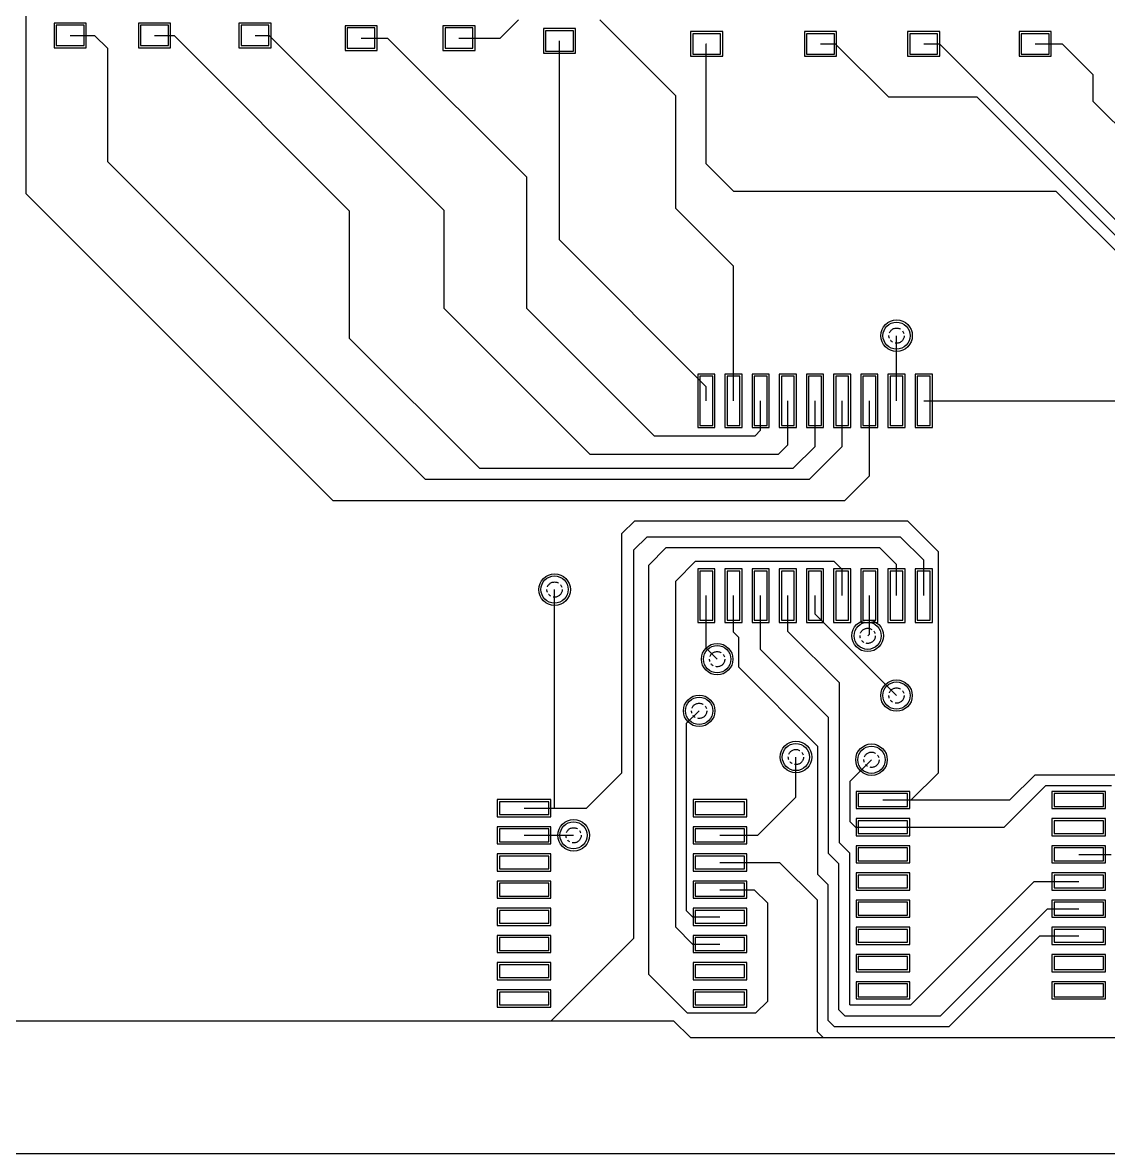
# Model space of a CAD drawing. Extents: x 208 to 628, y 649 to 1243.
# Drawn here: x 297.1 to 347.8, y 1025.1 to 1077.9 of the extents above; entities that cross this region are included whole.
import ezdxf

# ---------------------------------------------------------------- set-up
doc = ezdxf.new("R2010")
doc.units = 0
doc.header["$MEASUREMENT"] = 0
doc.linetypes.add('PHANTOM2', pattern=[1.25, 0.625, -0.125, 0.125, -0.125, 0.125, -0.125])
for name, color, linetype in [('BottomSolder', 6, 'CONTINUOUS'), ('MultiLayer', 9, 'CONTINUOUS'), ('TOPLAYER', 250, 'CONTINUOUS'), ('TopPaste', 8, 'CONTINUOUS'), ('TopSolder', 216, 'CONTINUOUS'), ('VIAHOLELAYER', 255, 'PHANTOM2')]:
    doc.layers.add(name, color=color, linetype=linetype)

msp = doc.modelspace()

# ---------------------------------------------------------------- linework, layer by layer
at = {"layer": 'BottomSolder'}
for centre in [(337.916, 1063.271), (321.937, 1051.409), (336.567, 1049.25), (329.534, 1048.158), (337.913, 1046.459), (328.693, 1045.745), (333.214, 1043.586), (336.745, 1043.459), (322.826, 1039.929)]:
    msp.add_circle(centre, 0.737, dxfattribs=at)
at = {"layer": 'MultiLayer'}
for centre in [(337.916, 1063.271), (321.937, 1051.409), (336.567, 1049.25), (329.534, 1048.158), (337.913, 1046.459), (328.693, 1045.745), (333.214, 1043.586), (336.745, 1043.459), (322.826, 1039.929)]:
    msp.add_circle(centre, 0.635, dxfattribs=at)
at = {"layer": 'TOPLAYER'}
for p, q in [((297.248, 1069.901), (297.248, 1079.426)), ((299.958, 1077.774), (298.658, 1077.774)), ((298.658, 1077.774), (298.658, 1076.824)), ((299.958, 1076.824), (299.958, 1077.774)), ((303.895, 1077.774), (302.595, 1077.774)), ((302.595, 1077.774), (302.595, 1076.824)), ((303.895, 1076.824), (303.895, 1077.774)), ((308.594, 1077.774), (307.294, 1077.774)), ((307.294, 1077.774), (307.294, 1076.824)), ((308.594, 1076.824), (308.594, 1077.774)), ((319.397, 1077.172), (320.254, 1078.029)), ((324.045, 1078.029), (327.601, 1074.473)), ((299.308, 1077.299), (300.448, 1077.299)), ((300.448, 1077.299), (301.058, 1076.689)), ((303.245, 1077.299), (304.157, 1077.299)), ((304.157, 1077.299), (312.361, 1069.094)), ((307.944, 1077.299), (308.602, 1077.299)), ((308.602, 1077.299), (316.781, 1069.12)), ((313.547, 1077.647), (312.247, 1077.647)), ((312.247, 1077.647), (312.247, 1076.697)), ((312.897, 1077.172), (314.139, 1077.172)), ((313.547, 1076.697), (313.547, 1077.647)), ((314.139, 1077.172), (320.641, 1070.669)), ((318.119, 1077.647), (316.819, 1077.647)), ((316.819, 1077.647), (316.819, 1076.697)), ((317.469, 1077.172), (319.397, 1077.172)), ((318.119, 1076.697), (318.119, 1077.647)), ((322.818, 1077.52), (321.518, 1077.52)), ((321.518, 1077.52), (321.518, 1076.57)), ((322.818, 1076.57), (322.818, 1077.52)), ((329.692, 1077.377), (328.392, 1077.377)), ((328.392, 1077.377), (328.392, 1076.427)), ((329.692, 1076.427), (329.692, 1077.377)), ((335.01, 1077.377), (333.71, 1077.377)), ((333.71, 1077.377), (333.71, 1076.427)), ((335.01, 1076.427), (335.01, 1077.377)), ((339.836, 1077.377), (338.536, 1077.377)), ((338.536, 1077.377), (338.536, 1076.427)), ((339.836, 1076.427), (339.836, 1077.377)), ((345.043, 1077.377), (343.743, 1077.377)), ((343.743, 1077.377), (343.743, 1076.427)), ((345.043, 1076.427), (345.043, 1077.377)), ((298.658, 1076.824), (299.958, 1076.824)), ((301.058, 1071.399), (301.058, 1076.689)), ((302.595, 1076.824), (303.895, 1076.824)), ((307.294, 1076.824), (308.594, 1076.824)), ((312.247, 1076.697), (313.547, 1076.697)), ((316.819, 1076.697), (318.119, 1076.697)), ((322.165, 1077.045), (322.168, 1077.045)), ((322.165, 1067.742), (322.165, 1077.045)), ((329.023, 1076.902), (329.042, 1076.902)), ((329.023, 1071.298), (329.023, 1076.902)), ((334.36, 1076.902), (335.053, 1076.902)), ((335.053, 1076.902), (337.532, 1074.422)), ((339.186, 1076.902), (339.92, 1076.902)), ((339.92, 1076.902), (359.99, 1056.831)), ((344.393, 1076.902), (345.66, 1076.902)), ((345.66, 1076.902), (347.108, 1075.454)), ((321.518, 1076.57), (322.818, 1076.57)), ((328.392, 1076.427), (329.692, 1076.427)), ((333.71, 1076.427), (335.01, 1076.427)), ((338.536, 1076.427), (339.836, 1076.427)), ((343.743, 1076.427), (345.043, 1076.427)), ((347.108, 1074.217), (347.108, 1075.454)), ((327.601, 1069.215), (327.601, 1074.473)), ((337.532, 1074.422), (341.673, 1074.422)), ((341.673, 1074.422), (359.767, 1056.327)), ((347.108, 1074.217), (363.99, 1057.335)), ((301.058, 1071.399), (315.892, 1056.566)), ((329.023, 1071.298), (330.293, 1070.028)), ((320.641, 1064.541), (320.641, 1070.669)), ((297.248, 1069.901), (311.574, 1055.575)), ((330.293, 1070.028), (345.354, 1070.028)), ((345.354, 1070.028), (359.558, 1055.823)), ((312.361, 1063.144), (312.361, 1069.094)), ((316.781, 1064.541), (316.781, 1069.12)), ((327.601, 1069.215), (330.296, 1066.519)), ((322.165, 1067.742), (329.026, 1060.881)), ((330.296, 1060.227), (330.296, 1066.519)), ((316.781, 1064.541), (323.588, 1057.734)), ((320.641, 1064.541), (326.585, 1058.598)), ((312.361, 1063.144), (318.432, 1057.074)), ((337.916, 1060.227), (337.916, 1063.271)), ((329.326, 1061.377), (328.726, 1061.377)), ((328.726, 1061.377), (328.726, 1059.077)), ((329.326, 1059.077), (329.326, 1061.377)), ((330.596, 1061.377), (329.996, 1061.377)), ((329.996, 1061.377), (329.996, 1059.077)), ((330.596, 1059.077), (330.596, 1061.377)), ((331.866, 1061.377), (331.266, 1061.377)), ((331.266, 1061.377), (331.266, 1059.077)), ((331.866, 1059.077), (331.866, 1061.377)), ((333.136, 1061.377), (332.536, 1061.377)), ((332.536, 1061.377), (332.536, 1059.077)), ((333.136, 1059.077), (333.136, 1061.377)), ((334.406, 1061.377), (333.806, 1061.377)), ((333.806, 1061.377), (333.806, 1059.077)), ((334.406, 1059.077), (334.406, 1061.377)), ((335.676, 1061.377), (335.076, 1061.377)), ((335.076, 1061.377), (335.076, 1059.077)), ((335.676, 1059.077), (335.676, 1061.377)), ((336.946, 1061.377), (336.346, 1061.377)), ((336.346, 1061.377), (336.346, 1059.077)), ((336.946, 1059.077), (336.946, 1061.377)), ((338.216, 1061.377), (337.616, 1061.377)), ((337.616, 1061.377), (337.616, 1059.077)), ((338.216, 1059.077), (338.216, 1061.377)), ((339.486, 1061.377), (338.886, 1061.377)), ((338.886, 1061.377), (338.886, 1059.077)), ((339.486, 1059.077), (339.486, 1061.377)), ((329.026, 1060.227), (329.026, 1060.881)), ((331.566, 1058.852), (331.566, 1060.227)), ((332.836, 1058.169), (332.836, 1060.227)), ((334.106, 1058.09), (334.106, 1060.227)), ((335.376, 1058.09), (335.376, 1060.227)), ((336.646, 1056.721), (336.646, 1060.227)), ((339.186, 1060.223), (339.186, 1060.227)), ((339.186, 1060.223), (353.855, 1060.223)), ((328.726, 1059.077), (329.326, 1059.077)), ((329.996, 1059.077), (330.596, 1059.077)), ((331.266, 1059.077), (331.866, 1059.077)), ((331.312, 1058.598), (331.566, 1058.852)), ((332.536, 1059.077), (333.136, 1059.077)), ((333.806, 1059.077), (334.406, 1059.077)), ((335.076, 1059.077), (335.676, 1059.077)), ((336.346, 1059.077), (336.946, 1059.077)), ((337.616, 1059.077), (338.216, 1059.077)), ((338.886, 1059.077), (339.486, 1059.077)), ((326.585, 1058.598), (331.312, 1058.598)), ((332.402, 1057.734), (332.836, 1058.169)), ((323.588, 1057.734), (332.402, 1057.734)), ((333.09, 1057.074), (334.106, 1058.09)), ((333.852, 1056.566), (335.376, 1058.09)), ((315.892, 1056.566), (333.852, 1056.566)), ((318.432, 1057.074), (333.09, 1057.074)), ((335.5, 1055.575), (336.646, 1056.721)), ((311.574, 1055.575), (335.5, 1055.575)), ((325.086, 1054.026), (325.683, 1054.622)), ((325.683, 1054.622), (338.424, 1054.622)), ((338.424, 1054.622), (339.869, 1053.176)), ((325.086, 1042.85), (325.086, 1054.026)), ((325.645, 1053.264), (326.26, 1053.878)), ((326.26, 1053.878), (338.089, 1053.878)), ((338.089, 1053.878), (339.186, 1052.781)), ((325.645, 1035.128), (325.645, 1053.264)), ((326.335, 1052.556), (327.153, 1053.374)), ((327.153, 1053.374), (337.117, 1053.374)), ((337.117, 1053.374), (337.916, 1052.575)), ((339.869, 1042.85), (339.869, 1053.176)), ((326.335, 1033.431), (326.335, 1052.556)), ((327.601, 1051.806), (328.526, 1052.73)), ((328.526, 1052.73), (334.992, 1052.73)), ((334.992, 1052.73), (335.376, 1052.346)), ((335.376, 1051.127), (335.376, 1052.346)), ((337.916, 1051.127), (337.916, 1052.575)), ((339.186, 1051.127), (339.186, 1052.781)), ((327.601, 1035.636), (327.601, 1051.806)), ((329.326, 1052.277), (328.726, 1052.277)), ((328.726, 1052.277), (328.726, 1049.977)), ((329.326, 1049.977), (329.326, 1052.277)), ((330.596, 1052.277), (329.996, 1052.277)), ((329.996, 1052.277), (329.996, 1049.977)), ((330.596, 1049.977), (330.596, 1052.277)), ((331.866, 1052.277), (331.266, 1052.277)), ((331.266, 1052.277), (331.266, 1049.977)), ((331.866, 1049.977), (331.866, 1052.277)), ((333.136, 1052.277), (332.536, 1052.277)), ((332.536, 1052.277), (332.536, 1049.977)), ((333.136, 1049.977), (333.136, 1052.277)), ((334.406, 1052.277), (333.806, 1052.277)), ((333.806, 1052.277), (333.806, 1049.977)), ((334.406, 1049.977), (334.406, 1052.277)), ((335.676, 1052.277), (335.076, 1052.277)), ((335.076, 1052.277), (335.076, 1049.977)), ((335.676, 1049.977), (335.676, 1052.277)), ((336.946, 1052.277), (336.346, 1052.277)), ((336.346, 1052.277), (336.346, 1049.977)), ((336.946, 1049.977), (336.946, 1052.277)), ((338.216, 1052.277), (337.616, 1052.277)), ((337.616, 1052.277), (337.616, 1049.977)), ((338.216, 1049.977), (338.216, 1052.277)), ((339.486, 1052.277), (338.886, 1052.277)), ((338.886, 1052.277), (338.886, 1049.977)), ((339.486, 1049.977), (339.486, 1052.277)), ((321.937, 1041.199), (321.937, 1051.409)), ((329.026, 1048.666), (329.026, 1051.127)), ((330.296, 1049.42), (330.296, 1051.127)), ((331.566, 1048.605), (331.566, 1051.127)), ((332.836, 1049.457), (332.836, 1051.127)), ((334.106, 1050.266), (334.106, 1051.127)), ((336.646, 1049.33), (336.646, 1051.127)), ((334.106, 1050.266), (337.913, 1046.459)), ((328.726, 1049.977), (329.326, 1049.977)), ((329.996, 1049.977), (330.596, 1049.977)), ((331.266, 1049.977), (331.866, 1049.977)), ((332.536, 1049.977), (333.136, 1049.977)), ((333.806, 1049.977), (334.406, 1049.977)), ((335.076, 1049.977), (335.676, 1049.977)), ((336.346, 1049.977), (336.946, 1049.977)), ((337.616, 1049.977), (338.216, 1049.977)), ((338.886, 1049.977), (339.486, 1049.977)), ((330.296, 1049.42), (330.547, 1049.17)), ((330.547, 1047.778), (330.547, 1049.17)), ((332.836, 1049.457), (335.247, 1047.046)), ((336.567, 1049.25), (336.646, 1049.33)), ((329.026, 1048.666), (329.534, 1048.158)), ((331.566, 1048.605), (334.743, 1045.428)), ((330.547, 1047.778), (334.239, 1044.085)), ((335.247, 1039.584), (335.247, 1047.046)), ((328.109, 1045.161), (328.693, 1045.745)), ((328.109, 1036.398), (328.109, 1045.161)), ((334.743, 1039.079), (334.743, 1045.428)), ((334.239, 1038.094), (334.239, 1044.085)), ((333.214, 1041.707), (333.214, 1043.586)), ((335.751, 1042.465), (336.745, 1043.459)), ((323.435, 1041.199), (325.086, 1042.85)), ((338.599, 1041.58), (339.869, 1042.85)), ((335.751, 1040.564), (335.751, 1042.465)), ((343.216, 1041.58), (344.397, 1042.761)), ((344.397, 1042.761), (350.144, 1042.761)), ((338.428, 1041.88), (336.128, 1041.88)), ((336.128, 1041.88), (336.128, 1041.28)), ((338.428, 1041.28), (338.428, 1041.88)), ((342.951, 1040.31), (344.898, 1042.257)), ((344.898, 1042.257), (347.956, 1042.257)), ((347.578, 1041.88), (345.278, 1041.88)), ((345.278, 1041.88), (345.278, 1041.28)), ((347.578, 1041.28), (347.578, 1041.88)), ((321.664, 1041.499), (319.364, 1041.499)), ((319.364, 1041.499), (319.364, 1040.899)), ((321.664, 1040.899), (321.664, 1041.499)), ((330.814, 1041.499), (328.514, 1041.499)), ((328.514, 1041.499), (328.514, 1040.899)), ((330.814, 1040.899), (330.814, 1041.499)), ((331.436, 1039.929), (333.214, 1041.707)), ((336.128, 1041.28), (338.428, 1041.28)), ((337.278, 1041.58), (338.599, 1041.58)), ((338.599, 1041.58), (343.216, 1041.58)), ((345.278, 1041.28), (347.578, 1041.28)), ((319.364, 1040.899), (321.664, 1040.899)), ((320.514, 1041.199), (321.937, 1041.199)), ((321.937, 1041.199), (323.435, 1041.199)), ((328.514, 1040.899), (330.814, 1040.899)), ((321.664, 1040.229), (319.364, 1040.229)), ((319.364, 1040.229), (319.364, 1039.629)), ((321.664, 1039.629), (321.664, 1040.229)), ((330.814, 1040.229), (328.514, 1040.229)), ((328.514, 1040.229), (328.514, 1039.629)), ((330.814, 1039.629), (330.814, 1040.229)), ((335.751, 1040.564), (336.005, 1040.31)), ((336.005, 1040.31), (337.278, 1040.31)), ((338.428, 1040.61), (336.128, 1040.61)), ((336.128, 1040.61), (336.128, 1040.01)), ((337.278, 1040.31), (342.951, 1040.31)), ((338.428, 1040.01), (338.428, 1040.61)), ((347.578, 1040.61), (345.278, 1040.61)), ((345.278, 1040.61), (345.278, 1040.01)), ((347.578, 1040.01), (347.578, 1040.61)), ((320.514, 1039.929), (322.826, 1039.929)), ((329.664, 1039.929), (331.436, 1039.929)), ((336.128, 1040.01), (338.428, 1040.01)), ((345.278, 1040.01), (347.578, 1040.01)), ((319.364, 1039.629), (321.664, 1039.629)), ((328.514, 1039.629), (330.814, 1039.629)), ((335.247, 1039.584), (335.729, 1039.102)), ((338.428, 1039.34), (336.128, 1039.34)), ((336.128, 1039.34), (336.128, 1038.74)), ((338.428, 1038.74), (338.428, 1039.34)), ((347.578, 1039.34), (345.278, 1039.34)), ((345.278, 1039.34), (345.278, 1038.74)), ((347.578, 1038.74), (347.578, 1039.34)), ((321.664, 1038.959), (319.364, 1038.959)), ((319.364, 1038.959), (319.364, 1038.359)), ((321.664, 1038.359), (321.664, 1038.959)), ((330.814, 1038.959), (328.514, 1038.959)), ((328.514, 1038.959), (328.514, 1038.359)), ((329.664, 1038.659), (332.452, 1038.659)), ((330.814, 1038.359), (330.814, 1038.959)), ((332.452, 1038.659), (334.217, 1036.894)), ((334.743, 1039.079), (335.225, 1038.598)), ((335.225, 1031.771), (335.225, 1038.598)), ((335.729, 1032.004), (335.729, 1039.102)), ((336.128, 1038.74), (338.428, 1038.74)), ((345.278, 1038.74), (347.578, 1038.74)), ((346.428, 1039.04), (347.946, 1039.04)), ((319.364, 1038.359), (321.664, 1038.359)), ((328.514, 1038.359), (330.814, 1038.359)), ((334.239, 1038.094), (334.721, 1037.612)), ((338.428, 1038.07), (336.128, 1038.07)), ((336.128, 1038.07), (336.128, 1037.47)), ((338.428, 1037.47), (338.428, 1038.07)), ((347.578, 1038.07), (345.278, 1038.07)), ((345.278, 1038.07), (345.278, 1037.47)), ((347.578, 1037.47), (347.578, 1038.07)), ((321.664, 1037.689), (319.364, 1037.689)), ((319.364, 1037.689), (319.364, 1037.089)), ((321.664, 1037.089), (321.664, 1037.689)), ((330.814, 1037.689), (328.514, 1037.689)), ((328.514, 1037.689), (328.514, 1037.089)), ((330.814, 1037.089), (330.814, 1037.689)), ((334.721, 1031.275), (334.721, 1037.612)), ((338.579, 1032.004), (344.345, 1037.77)), ((344.345, 1037.77), (346.428, 1037.77)), ((319.364, 1037.089), (321.664, 1037.089)), ((328.514, 1037.089), (330.814, 1037.089)), ((329.664, 1037.389), (331.259, 1037.389)), ((331.259, 1037.389), (331.894, 1036.754)), ((336.128, 1037.47), (338.428, 1037.47)), ((345.278, 1037.47), (347.578, 1037.47)), ((331.894, 1032.182), (331.894, 1036.754)), ((334.217, 1030.755), (334.217, 1036.894)), ((338.428, 1036.8), (336.128, 1036.8)), ((336.128, 1036.8), (336.128, 1036.2)), ((338.428, 1036.2), (338.428, 1036.8)), ((339.971, 1031.496), (344.975, 1036.5)), ((344.975, 1036.5), (346.428, 1036.5)), ((347.578, 1036.8), (345.278, 1036.8)), ((345.278, 1036.8), (345.278, 1036.2)), ((347.578, 1036.2), (347.578, 1036.8)), ((321.664, 1036.419), (319.364, 1036.419)), ((319.364, 1036.419), (319.364, 1035.819)), ((321.664, 1035.819), (321.664, 1036.419)), ((328.109, 1036.398), (328.388, 1036.119)), ((328.388, 1036.119), (329.664, 1036.119)), ((330.814, 1036.419), (328.514, 1036.419)), ((328.514, 1036.419), (328.514, 1035.819)), ((330.814, 1035.819), (330.814, 1036.419)), ((336.128, 1036.2), (338.428, 1036.2)), ((345.278, 1036.2), (347.578, 1036.2)), ((319.364, 1035.819), (321.664, 1035.819)), ((327.601, 1035.636), (328.388, 1034.849)), ((328.514, 1035.819), (330.814, 1035.819)), ((338.428, 1035.53), (336.128, 1035.53)), ((336.128, 1035.53), (336.128, 1034.93)), ((338.428, 1034.93), (338.428, 1035.53)), ((347.578, 1035.53), (345.278, 1035.53)), ((345.278, 1035.53), (345.278, 1034.93)), ((347.578, 1034.93), (347.578, 1035.53)), ((321.664, 1035.149), (319.364, 1035.149)), ((319.364, 1035.149), (319.364, 1034.549)), ((321.664, 1034.549), (321.664, 1035.149)), ((321.784, 1031.267), (325.645, 1035.128)), ((330.814, 1035.149), (328.514, 1035.149)), ((328.514, 1035.149), (328.514, 1034.549)), ((330.814, 1034.549), (330.814, 1035.149)), ((336.128, 1034.93), (338.428, 1034.93)), ((340.377, 1030.992), (344.615, 1035.23)), ((344.615, 1035.23), (346.428, 1035.23)), ((345.278, 1034.93), (347.578, 1034.93)), ((319.364, 1034.549), (321.664, 1034.549)), ((328.388, 1034.849), (329.664, 1034.849)), ((328.514, 1034.549), (330.814, 1034.549)), ((321.664, 1033.879), (319.364, 1033.879)), ((319.364, 1033.879), (319.364, 1033.279)), ((321.664, 1033.279), (321.664, 1033.879)), ((330.814, 1033.879), (328.514, 1033.879)), ((328.514, 1033.879), (328.514, 1033.279)), ((330.814, 1033.279), (330.814, 1033.879)), ((338.428, 1034.26), (336.128, 1034.26)), ((336.128, 1034.26), (336.128, 1033.66)), ((338.428, 1033.66), (338.428, 1034.26)), ((347.578, 1034.26), (345.278, 1034.26)), ((345.278, 1034.26), (345.278, 1033.66)), ((347.578, 1033.66), (347.578, 1034.26)), ((326.335, 1033.431), (328.134, 1031.631)), ((336.128, 1033.66), (338.428, 1033.66)), ((345.278, 1033.66), (347.578, 1033.66)), ((319.364, 1033.279), (321.664, 1033.279)), ((328.514, 1033.279), (330.814, 1033.279)), ((338.428, 1032.99), (336.128, 1032.99)), ((336.128, 1032.99), (336.128, 1032.39)), ((338.428, 1032.39), (338.428, 1032.99)), ((347.578, 1032.99), (345.278, 1032.99)), ((345.278, 1032.99), (345.278, 1032.39)), ((347.578, 1032.39), (347.578, 1032.99)), ((321.664, 1032.609), (319.364, 1032.609)), ((319.364, 1032.609), (319.364, 1032.009)), ((321.664, 1032.009), (321.664, 1032.609)), ((330.814, 1032.609), (328.514, 1032.609)), ((328.514, 1032.609), (328.514, 1032.009)), ((330.814, 1032.009), (330.814, 1032.609)), ((336.128, 1032.39), (338.428, 1032.39)), ((345.278, 1032.39), (347.578, 1032.39)), ((319.364, 1032.009), (321.664, 1032.009)), ((328.514, 1032.009), (330.814, 1032.009)), ((331.344, 1031.631), (331.894, 1032.182)), ((335.225, 1031.771), (335.5, 1031.496)), ((335.729, 1032.004), (338.579, 1032.004)), ((261.332, 1031.267), (321.784, 1031.267)), ((321.784, 1031.267), (327.494, 1031.267)), ((327.494, 1031.267), (328.281, 1030.48)), ((328.134, 1031.631), (331.344, 1031.631)), ((334.721, 1031.275), (335.005, 1030.992)), ((335.5, 1031.496), (339.971, 1031.496)), ((334.217, 1030.755), (334.484, 1030.488)), ((335.005, 1030.992), (340.377, 1030.992)), ((328.281, 1030.48), (360.392, 1030.48)), ((334.484, 1030.488), (360.4, 1030.488)), ((245.33, 1025.07), (558.004, 1025.07))]:
    msp.add_line(p, q, dxfattribs=at)
for centre in [(337.916, 1063.271), (321.937, 1051.409), (336.567, 1049.25), (329.534, 1048.158), (337.913, 1046.459), (328.693, 1045.745), (333.214, 1043.586), (336.745, 1043.459), (322.826, 1039.929)]:
    msp.add_circle(centre, 0.635, dxfattribs=at)
at = {"layer": 'TopPaste'}
for p, q in [((299.958, 1077.774), (298.658, 1077.774)), ((298.658, 1077.774), (298.658, 1076.824)), ((299.958, 1076.824), (299.958, 1077.774)), ((303.895, 1077.774), (302.595, 1077.774)), ((302.595, 1077.774), (302.595, 1076.824)), ((303.895, 1076.824), (303.895, 1077.774)), ((308.594, 1077.774), (307.294, 1077.774)), ((307.294, 1077.774), (307.294, 1076.824)), ((308.594, 1076.824), (308.594, 1077.774)), ((313.547, 1077.647), (312.247, 1077.647)), ((312.247, 1077.647), (312.247, 1076.697)), ((313.547, 1076.697), (313.547, 1077.647)), ((318.119, 1077.647), (316.819, 1077.647)), ((316.819, 1077.647), (316.819, 1076.697)), ((318.119, 1076.697), (318.119, 1077.647)), ((322.818, 1077.52), (321.518, 1077.52)), ((321.518, 1077.52), (321.518, 1076.57)), ((322.818, 1076.57), (322.818, 1077.52)), ((329.692, 1077.377), (328.392, 1077.377)), ((328.392, 1077.377), (328.392, 1076.427)), ((329.692, 1076.427), (329.692, 1077.377)), ((335.01, 1077.377), (333.71, 1077.377)), ((333.71, 1077.377), (333.71, 1076.427)), ((335.01, 1076.427), (335.01, 1077.377)), ((339.836, 1077.377), (338.536, 1077.377)), ((338.536, 1077.377), (338.536, 1076.427)), ((339.836, 1076.427), (339.836, 1077.377)), ((345.043, 1077.377), (343.743, 1077.377)), ((343.743, 1077.377), (343.743, 1076.427)), ((345.043, 1076.427), (345.043, 1077.377)), ((298.658, 1076.824), (299.958, 1076.824)), ((302.595, 1076.824), (303.895, 1076.824)), ((307.294, 1076.824), (308.594, 1076.824)), ((312.247, 1076.697), (313.547, 1076.697)), ((316.819, 1076.697), (318.119, 1076.697)), ((321.518, 1076.57), (322.818, 1076.57)), ((328.392, 1076.427), (329.692, 1076.427)), ((333.71, 1076.427), (335.01, 1076.427)), ((338.536, 1076.427), (339.836, 1076.427)), ((343.743, 1076.427), (345.043, 1076.427)), ((329.326, 1061.377), (328.726, 1061.377)), ((328.726, 1061.377), (328.726, 1059.077)), ((329.326, 1059.077), (329.326, 1061.377)), ((330.596, 1061.377), (329.996, 1061.377)), ((329.996, 1061.377), (329.996, 1059.077)), ((330.596, 1059.077), (330.596, 1061.377)), ((331.866, 1061.377), (331.266, 1061.377)), ((331.266, 1061.377), (331.266, 1059.077)), ((331.866, 1059.077), (331.866, 1061.377)), ((333.136, 1061.377), (332.536, 1061.377)), ((332.536, 1061.377), (332.536, 1059.077)), ((333.136, 1059.077), (333.136, 1061.377)), ((334.406, 1061.377), (333.806, 1061.377)), ((333.806, 1061.377), (333.806, 1059.077)), ((334.406, 1059.077), (334.406, 1061.377)), ((335.676, 1061.377), (335.076, 1061.377)), ((335.076, 1061.377), (335.076, 1059.077)), ((335.676, 1059.077), (335.676, 1061.377)), ((336.946, 1061.377), (336.346, 1061.377)), ((336.346, 1061.377), (336.346, 1059.077)), ((336.946, 1059.077), (336.946, 1061.377)), ((338.216, 1061.377), (337.616, 1061.377)), ((337.616, 1061.377), (337.616, 1059.077)), ((338.216, 1059.077), (338.216, 1061.377)), ((339.486, 1061.377), (338.886, 1061.377)), ((338.886, 1061.377), (338.886, 1059.077)), ((339.486, 1059.077), (339.486, 1061.377)), ((328.726, 1059.077), (329.326, 1059.077)), ((329.996, 1059.077), (330.596, 1059.077)), ((331.266, 1059.077), (331.866, 1059.077)), ((332.536, 1059.077), (333.136, 1059.077)), ((333.806, 1059.077), (334.406, 1059.077)), ((335.076, 1059.077), (335.676, 1059.077)), ((336.346, 1059.077), (336.946, 1059.077)), ((337.616, 1059.077), (338.216, 1059.077)), ((338.886, 1059.077), (339.486, 1059.077)), ((329.326, 1052.277), (328.726, 1052.277)), ((328.726, 1052.277), (328.726, 1049.977)), ((329.326, 1049.977), (329.326, 1052.277)), ((330.596, 1052.277), (329.996, 1052.277)), ((329.996, 1052.277), (329.996, 1049.977)), ((330.596, 1049.977), (330.596, 1052.277)), ((331.866, 1052.277), (331.266, 1052.277)), ((331.266, 1052.277), (331.266, 1049.977)), ((331.866, 1049.977), (331.866, 1052.277)), ((333.136, 1052.277), (332.536, 1052.277)), ((332.536, 1052.277), (332.536, 1049.977)), ((333.136, 1049.977), (333.136, 1052.277)), ((334.406, 1052.277), (333.806, 1052.277)), ((333.806, 1052.277), (333.806, 1049.977)), ((334.406, 1049.977), (334.406, 1052.277)), ((335.676, 1052.277), (335.076, 1052.277)), ((335.076, 1052.277), (335.076, 1049.977)), ((335.676, 1049.977), (335.676, 1052.277)), ((336.946, 1052.277), (336.346, 1052.277)), ((336.346, 1052.277), (336.346, 1049.977)), ((336.946, 1049.977), (336.946, 1052.277)), ((338.216, 1052.277), (337.616, 1052.277)), ((337.616, 1052.277), (337.616, 1049.977)), ((338.216, 1049.977), (338.216, 1052.277)), ((339.486, 1052.277), (338.886, 1052.277)), ((338.886, 1052.277), (338.886, 1049.977)), ((339.486, 1049.977), (339.486, 1052.277)), ((328.726, 1049.977), (329.326, 1049.977)), ((329.996, 1049.977), (330.596, 1049.977)), ((331.266, 1049.977), (331.866, 1049.977)), ((332.536, 1049.977), (333.136, 1049.977)), ((333.806, 1049.977), (334.406, 1049.977)), ((335.076, 1049.977), (335.676, 1049.977)), ((336.346, 1049.977), (336.946, 1049.977)), ((337.616, 1049.977), (338.216, 1049.977)), ((338.886, 1049.977), (339.486, 1049.977)), ((338.428, 1041.88), (336.128, 1041.88)), ((336.128, 1041.88), (336.128, 1041.28)), ((338.428, 1041.28), (338.428, 1041.88)), ((347.578, 1041.88), (345.278, 1041.88)), ((345.278, 1041.88), (345.278, 1041.28)), ((347.578, 1041.28), (347.578, 1041.88)), ((321.664, 1041.499), (319.364, 1041.499)), ((319.364, 1041.499), (319.364, 1040.899)), ((321.664, 1040.899), (321.664, 1041.499)), ((330.814, 1041.499), (328.514, 1041.499)), ((328.514, 1041.499), (328.514, 1040.899)), ((330.814, 1040.899), (330.814, 1041.499)), ((336.128, 1041.28), (338.428, 1041.28)), ((345.278, 1041.28), (347.578, 1041.28)), ((319.364, 1040.899), (321.664, 1040.899)), ((328.514, 1040.899), (330.814, 1040.899)), ((321.664, 1040.229), (319.364, 1040.229)), ((319.364, 1040.229), (319.364, 1039.629)), ((321.664, 1039.629), (321.664, 1040.229)), ((330.814, 1040.229), (328.514, 1040.229)), ((328.514, 1040.229), (328.514, 1039.629)), ((330.814, 1039.629), (330.814, 1040.229)), ((338.428, 1040.61), (336.128, 1040.61)), ((336.128, 1040.61), (336.128, 1040.01)), ((338.428, 1040.01), (338.428, 1040.61)), ((347.578, 1040.61), (345.278, 1040.61)), ((345.278, 1040.61), (345.278, 1040.01)), ((347.578, 1040.01), (347.578, 1040.61)), ((336.128, 1040.01), (338.428, 1040.01)), ((345.278, 1040.01), (347.578, 1040.01)), ((319.364, 1039.629), (321.664, 1039.629)), ((328.514, 1039.629), (330.814, 1039.629)), ((338.428, 1039.34), (336.128, 1039.34)), ((336.128, 1039.34), (336.128, 1038.74)), ((338.428, 1038.74), (338.428, 1039.34)), ((347.578, 1039.34), (345.278, 1039.34)), ((345.278, 1039.34), (345.278, 1038.74)), ((347.578, 1038.74), (347.578, 1039.34)), ((321.664, 1038.959), (319.364, 1038.959)), ((319.364, 1038.959), (319.364, 1038.359)), ((321.664, 1038.359), (321.664, 1038.959)), ((330.814, 1038.959), (328.514, 1038.959)), ((328.514, 1038.959), (328.514, 1038.359)), ((330.814, 1038.359), (330.814, 1038.959)), ((336.128, 1038.74), (338.428, 1038.74)), ((345.278, 1038.74), (347.578, 1038.74)), ((319.364, 1038.359), (321.664, 1038.359)), ((328.514, 1038.359), (330.814, 1038.359)), ((338.428, 1038.07), (336.128, 1038.07)), ((336.128, 1038.07), (336.128, 1037.47)), ((338.428, 1037.47), (338.428, 1038.07)), ((347.578, 1038.07), (345.278, 1038.07)), ((345.278, 1038.07), (345.278, 1037.47)), ((347.578, 1037.47), (347.578, 1038.07)), ((321.664, 1037.689), (319.364, 1037.689)), ((319.364, 1037.689), (319.364, 1037.089)), ((321.664, 1037.089), (321.664, 1037.689)), ((330.814, 1037.689), (328.514, 1037.689)), ((328.514, 1037.689), (328.514, 1037.089)), ((330.814, 1037.089), (330.814, 1037.689)), ((319.364, 1037.089), (321.664, 1037.089)), ((328.514, 1037.089), (330.814, 1037.089)), ((336.128, 1037.47), (338.428, 1037.47)), ((345.278, 1037.47), (347.578, 1037.47)), ((338.428, 1036.8), (336.128, 1036.8)), ((336.128, 1036.8), (336.128, 1036.2)), ((338.428, 1036.2), (338.428, 1036.8)), ((347.578, 1036.8), (345.278, 1036.8)), ((345.278, 1036.8), (345.278, 1036.2)), ((347.578, 1036.2), (347.578, 1036.8)), ((321.664, 1036.419), (319.364, 1036.419)), ((319.364, 1036.419), (319.364, 1035.819)), ((321.664, 1035.819), (321.664, 1036.419)), ((330.814, 1036.419), (328.514, 1036.419)), ((328.514, 1036.419), (328.514, 1035.819)), ((330.814, 1035.819), (330.814, 1036.419)), ((336.128, 1036.2), (338.428, 1036.2)), ((345.278, 1036.2), (347.578, 1036.2)), ((319.364, 1035.819), (321.664, 1035.819)), ((328.514, 1035.819), (330.814, 1035.819)), ((338.428, 1035.53), (336.128, 1035.53)), ((336.128, 1035.53), (336.128, 1034.93)), ((338.428, 1034.93), (338.428, 1035.53)), ((347.578, 1035.53), (345.278, 1035.53)), ((345.278, 1035.53), (345.278, 1034.93)), ((347.578, 1034.93), (347.578, 1035.53)), ((321.664, 1035.149), (319.364, 1035.149)), ((319.364, 1035.149), (319.364, 1034.549)), ((321.664, 1034.549), (321.664, 1035.149)), ((330.814, 1035.149), (328.514, 1035.149)), ((328.514, 1035.149), (328.514, 1034.549)), ((330.814, 1034.549), (330.814, 1035.149)), ((336.128, 1034.93), (338.428, 1034.93)), ((345.278, 1034.93), (347.578, 1034.93)), ((319.364, 1034.549), (321.664, 1034.549)), ((328.514, 1034.549), (330.814, 1034.549)), ((321.664, 1033.879), (319.364, 1033.879)), ((319.364, 1033.879), (319.364, 1033.279)), ((321.664, 1033.279), (321.664, 1033.879)), ((330.814, 1033.879), (328.514, 1033.879)), ((328.514, 1033.879), (328.514, 1033.279)), ((330.814, 1033.279), (330.814, 1033.879)), ((338.428, 1034.26), (336.128, 1034.26)), ((336.128, 1034.26), (336.128, 1033.66)), ((338.428, 1033.66), (338.428, 1034.26)), ((347.578, 1034.26), (345.278, 1034.26)), ((345.278, 1034.26), (345.278, 1033.66)), ((347.578, 1033.66), (347.578, 1034.26)), ((336.128, 1033.66), (338.428, 1033.66)), ((345.278, 1033.66), (347.578, 1033.66)), ((319.364, 1033.279), (321.664, 1033.279)), ((328.514, 1033.279), (330.814, 1033.279)), ((338.428, 1032.99), (336.128, 1032.99)), ((336.128, 1032.99), (336.128, 1032.39)), ((338.428, 1032.39), (338.428, 1032.99)), ((347.578, 1032.99), (345.278, 1032.99)), ((345.278, 1032.99), (345.278, 1032.39)), ((347.578, 1032.39), (347.578, 1032.99)), ((321.664, 1032.609), (319.364, 1032.609)), ((319.364, 1032.609), (319.364, 1032.009)), ((321.664, 1032.009), (321.664, 1032.609)), ((330.814, 1032.609), (328.514, 1032.609)), ((328.514, 1032.609), (328.514, 1032.009)), ((330.814, 1032.009), (330.814, 1032.609)), ((336.128, 1032.39), (338.428, 1032.39)), ((345.278, 1032.39), (347.578, 1032.39)), ((319.364, 1032.009), (321.664, 1032.009)), ((328.514, 1032.009), (330.814, 1032.009))]:
    msp.add_line(p, q, dxfattribs=at)
at = {"layer": 'TopSolder'}
for p, q in [((300.06, 1077.875), (298.557, 1077.875)), ((298.557, 1077.875), (298.557, 1076.722)), ((300.06, 1076.722), (300.06, 1077.875)), ((303.997, 1077.875), (302.494, 1077.875)), ((302.494, 1077.875), (302.494, 1076.722)), ((303.997, 1076.722), (303.997, 1077.875)), ((308.696, 1077.875), (307.193, 1077.875)), ((307.193, 1077.875), (307.193, 1076.722)), ((308.696, 1076.722), (308.696, 1077.875)), ((313.649, 1077.748), (312.146, 1077.748)), ((312.146, 1077.748), (312.146, 1076.595)), ((313.649, 1076.595), (313.649, 1077.748)), ((318.221, 1077.748), (316.718, 1077.748)), ((316.718, 1077.748), (316.718, 1076.595)), ((318.221, 1076.595), (318.221, 1077.748)), ((322.92, 1077.621), (321.417, 1077.621)), ((321.417, 1077.621), (321.417, 1076.468)), ((322.92, 1076.468), (322.92, 1077.621)), ((329.794, 1077.478), (328.291, 1077.478)), ((328.291, 1077.478), (328.291, 1076.325)), ((329.794, 1076.325), (329.794, 1077.478)), ((335.112, 1077.478), (333.609, 1077.478)), ((333.609, 1077.478), (333.609, 1076.325)), ((335.112, 1076.325), (335.112, 1077.478)), ((339.938, 1077.478), (338.435, 1077.478)), ((338.435, 1077.478), (338.435, 1076.325)), ((339.938, 1076.325), (339.938, 1077.478)), ((345.145, 1077.478), (343.642, 1077.478)), ((343.642, 1077.478), (343.642, 1076.325)), ((345.145, 1076.325), (345.145, 1077.478)), ((298.557, 1076.722), (300.06, 1076.722)), ((302.494, 1076.722), (303.997, 1076.722)), ((307.193, 1076.722), (308.696, 1076.722)), ((312.146, 1076.595), (313.649, 1076.595)), ((316.718, 1076.595), (318.221, 1076.595)), ((321.417, 1076.468), (322.92, 1076.468)), ((328.291, 1076.325), (329.794, 1076.325)), ((333.609, 1076.325), (335.112, 1076.325)), ((338.435, 1076.325), (339.938, 1076.325)), ((343.642, 1076.325), (345.145, 1076.325)), ((329.428, 1061.478), (328.625, 1061.478)), ((328.625, 1061.478), (328.625, 1058.975)), ((329.428, 1058.975), (329.428, 1061.478)), ((330.698, 1061.478), (329.895, 1061.478)), ((329.895, 1061.478), (329.895, 1058.975)), ((330.698, 1058.975), (330.698, 1061.478)), ((331.968, 1061.478), (331.165, 1061.478)), ((331.165, 1061.478), (331.165, 1058.975)), ((331.968, 1058.975), (331.968, 1061.478)), ((333.238, 1061.478), (332.435, 1061.478)), ((332.435, 1061.478), (332.435, 1058.975)), ((333.238, 1058.975), (333.238, 1061.478)), ((334.508, 1061.478), (333.705, 1061.478)), ((333.705, 1061.478), (333.705, 1058.975)), ((334.508, 1058.975), (334.508, 1061.478)), ((335.778, 1061.478), (334.975, 1061.478)), ((334.975, 1061.478), (334.975, 1058.975)), ((335.778, 1058.975), (335.778, 1061.478)), ((337.048, 1061.478), (336.245, 1061.478)), ((336.245, 1061.478), (336.245, 1058.975)), ((337.048, 1058.975), (337.048, 1061.478)), ((338.318, 1061.478), (337.515, 1061.478)), ((337.515, 1061.478), (337.515, 1058.975)), ((338.318, 1058.975), (338.318, 1061.478)), ((339.588, 1061.478), (338.785, 1061.478)), ((338.785, 1061.478), (338.785, 1058.975)), ((339.588, 1058.975), (339.588, 1061.478)), ((328.625, 1058.975), (329.428, 1058.975)), ((329.895, 1058.975), (330.698, 1058.975)), ((331.165, 1058.975), (331.968, 1058.975)), ((332.435, 1058.975), (333.238, 1058.975)), ((333.705, 1058.975), (334.508, 1058.975)), ((334.975, 1058.975), (335.778, 1058.975)), ((336.245, 1058.975), (337.048, 1058.975)), ((337.515, 1058.975), (338.318, 1058.975)), ((338.785, 1058.975), (339.588, 1058.975)), ((329.428, 1052.378), (328.625, 1052.378)), ((328.625, 1052.378), (328.625, 1049.875)), ((329.428, 1049.875), (329.428, 1052.378)), ((330.698, 1052.378), (329.895, 1052.378)), ((329.895, 1052.378), (329.895, 1049.875)), ((330.698, 1049.875), (330.698, 1052.378)), ((331.968, 1052.378), (331.165, 1052.378)), ((331.165, 1052.378), (331.165, 1049.875)), ((331.968, 1049.875), (331.968, 1052.378)), ((333.238, 1052.378), (332.435, 1052.378)), ((332.435, 1052.378), (332.435, 1049.875)), ((333.238, 1049.875), (333.238, 1052.378)), ((334.508, 1052.378), (333.705, 1052.378)), ((333.705, 1052.378), (333.705, 1049.875)), ((334.508, 1049.875), (334.508, 1052.378)), ((335.778, 1052.378), (334.975, 1052.378)), ((334.975, 1052.378), (334.975, 1049.875)), ((335.778, 1049.875), (335.778, 1052.378)), ((337.048, 1052.378), (336.245, 1052.378)), ((336.245, 1052.378), (336.245, 1049.875)), ((337.048, 1049.875), (337.048, 1052.378)), ((338.318, 1052.378), (337.515, 1052.378)), ((337.515, 1052.378), (337.515, 1049.875)), ((338.318, 1049.875), (338.318, 1052.378)), ((339.588, 1052.378), (338.785, 1052.378)), ((338.785, 1052.378), (338.785, 1049.875)), ((339.588, 1049.875), (339.588, 1052.378)), ((328.625, 1049.875), (329.428, 1049.875)), ((329.895, 1049.875), (330.698, 1049.875)), ((331.165, 1049.875), (331.968, 1049.875)), ((332.435, 1049.875), (333.238, 1049.875)), ((333.705, 1049.875), (334.508, 1049.875)), ((334.975, 1049.875), (335.778, 1049.875)), ((336.245, 1049.875), (337.048, 1049.875)), ((337.515, 1049.875), (338.318, 1049.875)), ((338.785, 1049.875), (339.588, 1049.875)), ((338.53, 1041.981), (336.027, 1041.981)), ((336.027, 1041.981), (336.027, 1041.178)), ((338.53, 1041.178), (338.53, 1041.981)), ((347.68, 1041.981), (345.177, 1041.981)), ((345.177, 1041.981), (345.177, 1041.178)), ((347.68, 1041.178), (347.68, 1041.981)), ((321.766, 1041.6), (319.263, 1041.6)), ((319.263, 1041.6), (319.263, 1040.797)), ((321.766, 1040.797), (321.766, 1041.6)), ((330.916, 1041.6), (328.413, 1041.6)), ((328.413, 1041.6), (328.413, 1040.797)), ((330.916, 1040.797), (330.916, 1041.6)), ((319.263, 1040.797), (321.766, 1040.797)), ((328.413, 1040.797), (330.916, 1040.797)), ((336.027, 1041.178), (338.53, 1041.178)), ((338.53, 1040.711), (336.027, 1040.711)), ((336.027, 1040.711), (336.027, 1039.908)), ((338.53, 1039.908), (338.53, 1040.711)), ((345.177, 1041.178), (347.68, 1041.178)), ((347.68, 1040.711), (345.177, 1040.711)), ((345.177, 1040.711), (345.177, 1039.908)), ((347.68, 1039.908), (347.68, 1040.711)), ((321.766, 1040.33), (319.263, 1040.33)), ((319.263, 1040.33), (319.263, 1039.527)), ((321.766, 1039.527), (321.766, 1040.33)), ((330.916, 1040.33), (328.413, 1040.33)), ((328.413, 1040.33), (328.413, 1039.527)), ((330.916, 1039.527), (330.916, 1040.33)), ((336.027, 1039.908), (338.53, 1039.908)), ((345.177, 1039.908), (347.68, 1039.908)), ((319.263, 1039.527), (321.766, 1039.527)), ((328.413, 1039.527), (330.916, 1039.527)), ((338.53, 1039.441), (336.027, 1039.441)), ((336.027, 1039.441), (336.027, 1038.638)), ((338.53, 1038.638), (338.53, 1039.441)), ((347.68, 1039.441), (345.177, 1039.441)), ((345.177, 1039.441), (345.177, 1038.638)), ((347.68, 1038.638), (347.68, 1039.441)), ((321.766, 1039.06), (319.263, 1039.06)), ((319.263, 1039.06), (319.263, 1038.257)), ((321.766, 1038.257), (321.766, 1039.06)), ((330.916, 1039.06), (328.413, 1039.06)), ((328.413, 1039.06), (328.413, 1038.257)), ((330.916, 1038.257), (330.916, 1039.06)), ((336.027, 1038.638), (338.53, 1038.638)), ((345.177, 1038.638), (347.68, 1038.638)), ((319.263, 1038.257), (321.766, 1038.257)), ((328.413, 1038.257), (330.916, 1038.257)), ((338.53, 1038.171), (336.027, 1038.171)), ((336.027, 1038.171), (336.027, 1037.368)), ((338.53, 1037.368), (338.53, 1038.171)), ((347.68, 1038.171), (345.177, 1038.171)), ((345.177, 1038.171), (345.177, 1037.368)), ((347.68, 1037.368), (347.68, 1038.171)), ((321.766, 1037.79), (319.263, 1037.79)), ((319.263, 1037.79), (319.263, 1036.987)), ((321.766, 1036.987), (321.766, 1037.79)), ((330.916, 1037.79), (328.413, 1037.79)), ((328.413, 1037.79), (328.413, 1036.987)), ((330.916, 1036.987), (330.916, 1037.79)), ((336.027, 1037.368), (338.53, 1037.368)), ((345.177, 1037.368), (347.68, 1037.368)), ((319.263, 1036.987), (321.766, 1036.987)), ((321.766, 1036.52), (319.263, 1036.52)), ((319.263, 1036.52), (319.263, 1035.717)), ((321.766, 1035.717), (321.766, 1036.52)), ((328.413, 1036.987), (330.916, 1036.987)), ((330.916, 1036.52), (328.413, 1036.52)), ((328.413, 1036.52), (328.413, 1035.717)), ((330.916, 1035.717), (330.916, 1036.52)), ((338.53, 1036.901), (336.027, 1036.901)), ((336.027, 1036.901), (336.027, 1036.098)), ((338.53, 1036.098), (338.53, 1036.901)), ((347.68, 1036.901), (345.177, 1036.901)), ((345.177, 1036.901), (345.177, 1036.098)), ((347.68, 1036.098), (347.68, 1036.901)), ((336.027, 1036.098), (338.53, 1036.098)), ((345.177, 1036.098), (347.68, 1036.098)), ((319.263, 1035.717), (321.766, 1035.717)), ((328.413, 1035.717), (330.916, 1035.717)), ((338.53, 1035.631), (336.027, 1035.631)), ((336.027, 1035.631), (336.027, 1034.828)), ((338.53, 1034.828), (338.53, 1035.631)), ((347.68, 1035.631), (345.177, 1035.631)), ((345.177, 1035.631), (345.177, 1034.828)), ((347.68, 1034.828), (347.68, 1035.631)), ((321.766, 1035.25), (319.263, 1035.25)), ((319.263, 1035.25), (319.263, 1034.447)), ((321.766, 1034.447), (321.766, 1035.25)), ((330.916, 1035.25), (328.413, 1035.25)), ((328.413, 1035.25), (328.413, 1034.447)), ((330.916, 1034.447), (330.916, 1035.25)), ((319.263, 1034.447), (321.766, 1034.447)), ((328.413, 1034.447), (330.916, 1034.447)), ((336.027, 1034.828), (338.53, 1034.828)), ((338.53, 1034.361), (336.027, 1034.361)), ((336.027, 1034.361), (336.027, 1033.558)), ((338.53, 1033.558), (338.53, 1034.361)), ((345.177, 1034.828), (347.68, 1034.828)), ((347.68, 1034.361), (345.177, 1034.361)), ((345.177, 1034.361), (345.177, 1033.558)), ((347.68, 1033.558), (347.68, 1034.361)), ((321.766, 1033.98), (319.263, 1033.98)), ((319.263, 1033.98), (319.263, 1033.177)), ((321.766, 1033.177), (321.766, 1033.98)), ((330.916, 1033.98), (328.413, 1033.98)), ((328.413, 1033.98), (328.413, 1033.177)), ((330.916, 1033.177), (330.916, 1033.98)), ((336.027, 1033.558), (338.53, 1033.558)), ((345.177, 1033.558), (347.68, 1033.558)), ((319.263, 1033.177), (321.766, 1033.177)), ((328.413, 1033.177), (330.916, 1033.177)), ((338.53, 1033.091), (336.027, 1033.091)), ((336.027, 1033.091), (336.027, 1032.288)), ((338.53, 1032.288), (338.53, 1033.091)), ((347.68, 1033.091), (345.177, 1033.091)), ((345.177, 1033.091), (345.177, 1032.288)), ((347.68, 1032.288), (347.68, 1033.091)), ((321.766, 1032.71), (319.263, 1032.71)), ((319.263, 1032.71), (319.263, 1031.907)), ((321.766, 1031.907), (321.766, 1032.71)), ((330.916, 1032.71), (328.413, 1032.71)), ((328.413, 1032.71), (328.413, 1031.907)), ((330.916, 1031.907), (330.916, 1032.71)), ((336.027, 1032.288), (338.53, 1032.288)), ((345.177, 1032.288), (347.68, 1032.288)), ((319.263, 1031.907), (321.766, 1031.907)), ((328.413, 1031.907), (330.916, 1031.907))]:
    msp.add_line(p, q, dxfattribs=at)
for centre in [(337.916, 1063.271), (321.937, 1051.409), (336.567, 1049.25), (329.534, 1048.158), (337.913, 1046.459), (328.693, 1045.745), (333.214, 1043.586), (336.745, 1043.459), (322.826, 1039.929)]:
    msp.add_circle(centre, 0.737, dxfattribs=at)
at = {"layer": 'VIAHOLELAYER'}
for centre in [(337.916, 1063.271), (321.937, 1051.409), (336.567, 1049.25), (329.534, 1048.158), (337.913, 1046.459), (328.693, 1045.745), (333.214, 1043.586), (336.745, 1043.459), (322.826, 1039.929)]:
    msp.add_circle(centre, 0.356, dxfattribs=at)

doc.saveas('drawing.dxf')
